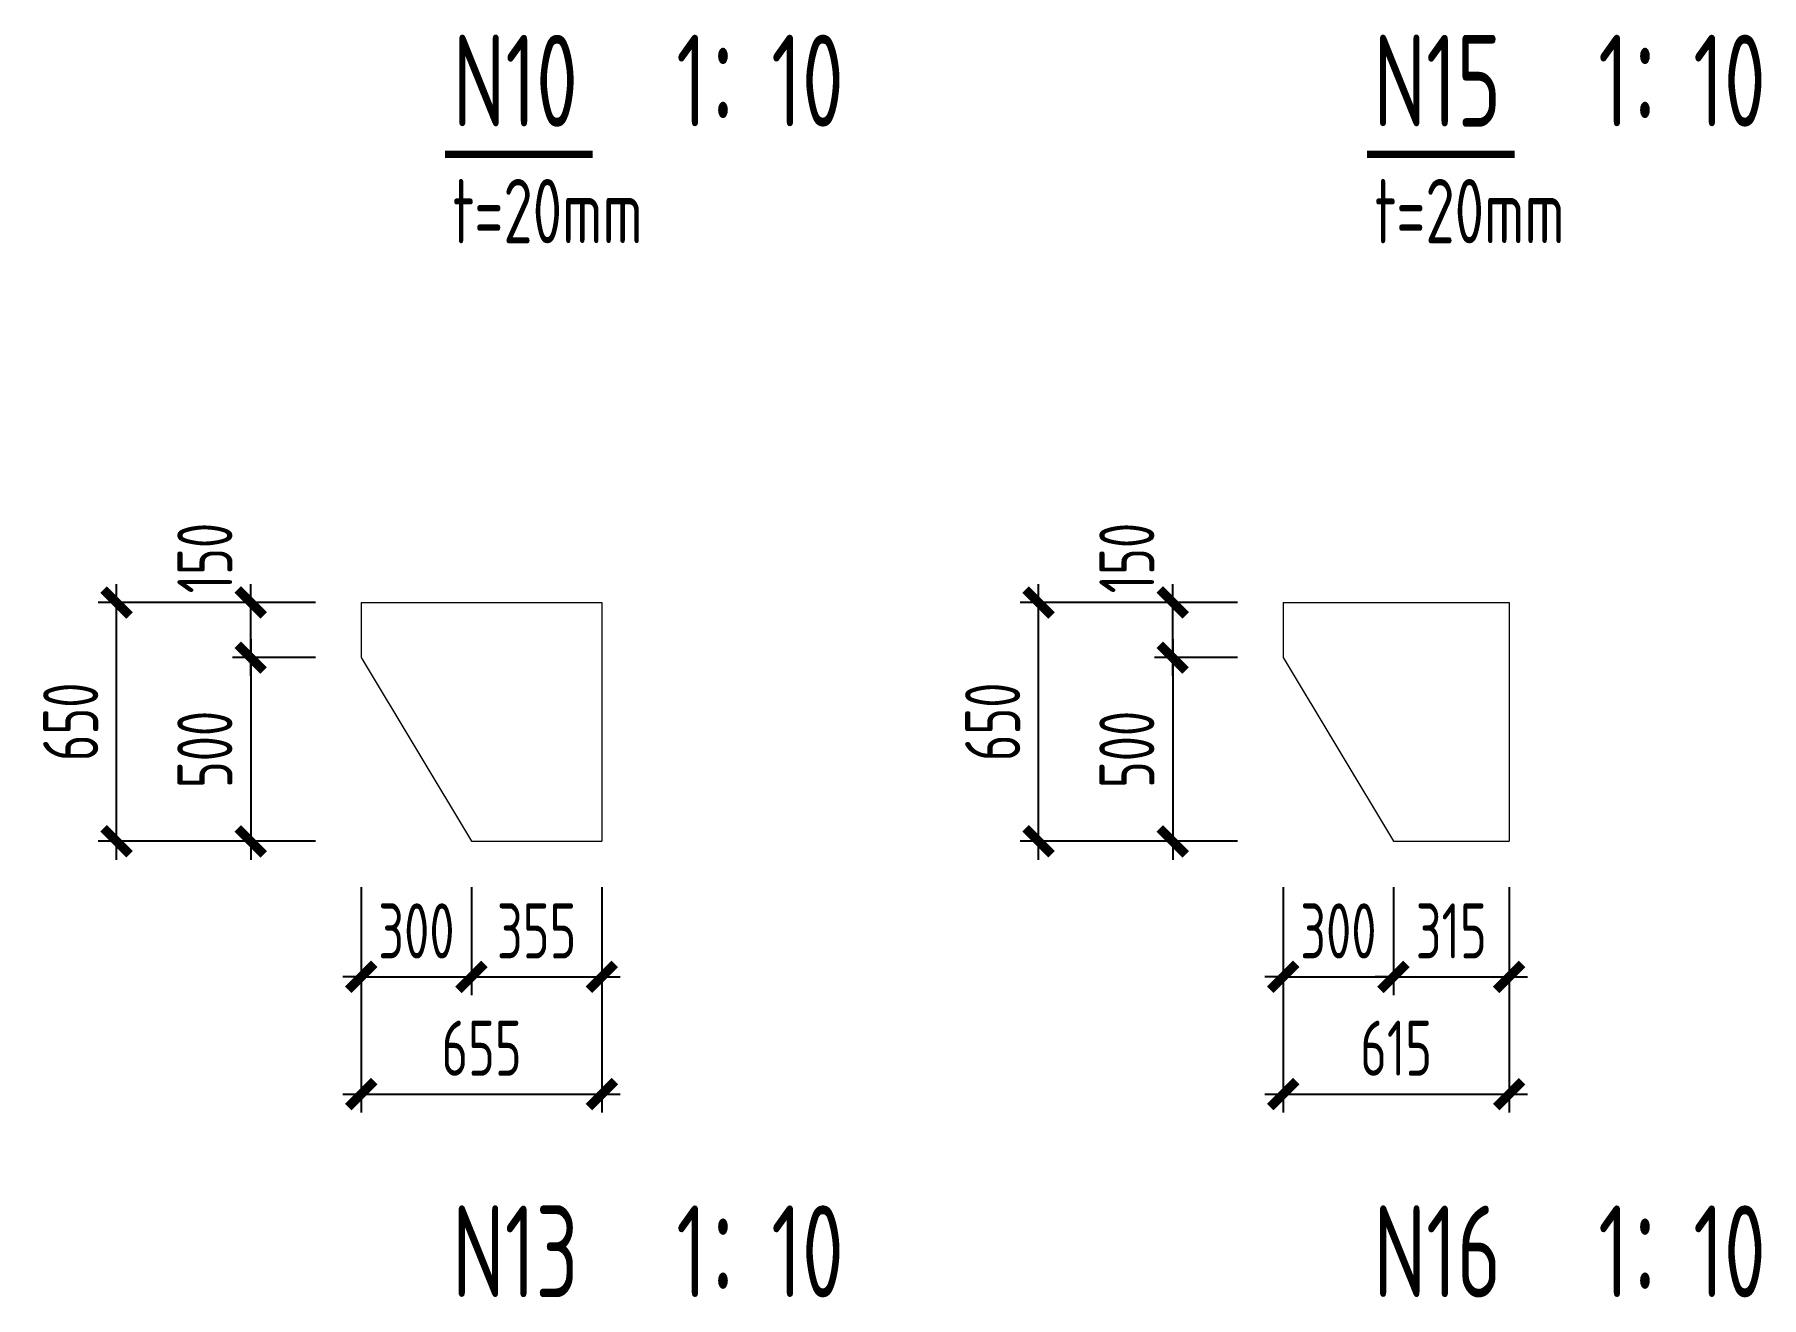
# Model space of a CAD drawing. Extents: x -2876908 to 633791, y -1383861 to 872234.
# Drawn here: x 249629 to 296650, y -596417 to -562046 of the extents above; entities that cross this region are included whole.
import ezdxf
from ezdxf.enums import TextEntityAlignment as Align

# ---------------------------------------------------------------- set-up
doc = ezdxf.new("R2010")
doc.units = 0
doc.header["$LTSCALE"] = 5
doc.header["$MEASUREMENT"] = 0
doc.layers.get('0').update_dxf_attribs({"linetype": 'CONTINUOUS', "lineweight": 25})
doc.layers.get('DEFPOINTS').update_dxf_attribs({"color": 35, "linetype": 'CONTINUOUS', "lineweight": 13})
for name, color, linetype, lineweight in [('5标注', 3, 'CONTINUOUS', 15), ('6文本', 7, 'CONTINUOUS', 15), ('8轮廓线', 4, 'CONTINUOUS', 15), ('DIM', 3, 'CONTINUOUS', 0)]:
    doc.layers.add(name, color=color, linetype=linetype, lineweight=lineweight)
doc.layers.add('M_Dim', color=3, linetype='CONTINUOUS')
doc.styles.add('TSSD_Dimension', font='tssdeng.shx', dxfattribs={"width": 0.7, "bigfont": 'hztxt.shx'})
doc.styles.add('TSSD_NORM', font='tssdeng.shx', dxfattribs={"width": 0.7, "bigfont": 'hztxt.shx'})
doc.dimstyles.new('TSSD_100_100', dxfattribs={"dimtxt": 300, "dimasz": 100, "dimexe": 100, "dimexo": 250, "dimgap": 100, "dimtad": 1, "dimdec": 0, "dimzin": 0, "dimdsep": 46, "dimtxsty": 'TSSD_Dimension', "dimblk": 'ARCHTICK', "dimblk1": 'ARCHTICK', "dimblk2": 'ARCHTICK', "dimcen": 0, "dimdle": 100, "dimclrt": 7, "dimadec": 0, "dimazin": 0, "dimtfac": 1, "dimtdec": 0, "dimtix": 1, "dimtmove": 2, "dimatfit": 3, "dimfxl": 1, "dimtolj": 1, "dimtzin": 0, "dimarcsym": 0})

# ---------------------------------------------------------------- blocks, each defined once
blk = doc.blocks.new('_ArchTick')
at = {"color": 0, "linetype": 'ByBlock', "const_width": 0.5}
blk.add_lwpolyline([(-0.707, -0.707), (0.707, 0.707)], dxfattribs=at)
blk = doc.blocks.new('*D791')
at = {"layer": 'DEFPOINTS', "color": 0, "transparency": 16777216}
for p in [(255516, -577503), (258526, -577503), (258526, -579003)]:
    blk.add_point(p, dxfattribs=at)
at = {"layer": 'DIM', "color": 0, "lineweight": -2, "transparency": 16777216}
for p, q in [((255516, -579503), (255516, -577003)), ((257276, -577503), (255016, -577503)), ((257276, -579003), (255016, -579003))]:
    blk.add_line(p, q, dxfattribs=at)
at = {"layer": 'DIM', "color": 0, "lineweight": -2, "transparency": 16777216, "xscale": 500, "yscale": 500, "zscale": 500}
for p, rotation in [((255516, -577503), 90), ((255516, -579003), 270)]:
    blk.add_blockref('_ArchTick', p, dxfattribs=dict(at, rotation=rotation))
at = {"layer": 'DIM', "color": 7, "transparency": 16777216, "insert": (254266, -576294), "char_height": 1500, "attachment_point": 5, "rotation": 90, "style": 'TSSD_Dimension'}
blk.add_mtext('\\A1;150', dxfattribs=at)
blk = doc.blocks.new('*D792')
at = {"layer": 'DEFPOINTS', "color": 0, "transparency": 16777216}
for p in [(258526, -579003), (255516, -584003), (258526, -584003)]:
    blk.add_point(p, dxfattribs=at)
at = {"layer": 'DIM', "color": 0, "lineweight": -2, "transparency": 16777216}
for p, q in [((255516, -578503), (255516, -584503)), ((257276, -579003), (255016, -579003)), ((257276, -584003), (255016, -584003))]:
    blk.add_line(p, q, dxfattribs=at)
at = {"layer": 'DIM', "color": 0, "lineweight": -2, "transparency": 16777216, "xscale": 500, "yscale": 500, "zscale": 500}
for p, rotation in [((255516, -579003), 90), ((255516, -584003), 270)]:
    blk.add_blockref('_ArchTick', p, dxfattribs=dict(at, rotation=rotation))
at = {"layer": 'DIM', "color": 7, "transparency": 16777216, "insert": (254266, -581503), "char_height": 1500, "attachment_point": 5, "rotation": 90, "style": 'TSSD_Dimension'}
blk.add_mtext('\\A1;500', dxfattribs=at)
blk = doc.blocks.new('*D793')
at = {"layer": 'DEFPOINTS', "color": 0, "transparency": 16777216}
for p in [(258526, -584003), (261526, -584003), (261526, -587692)]:
    blk.add_point(p, dxfattribs=at)
at = {"layer": 'DIM', "color": 0, "lineweight": -2, "transparency": 16777216}
for p, q in [((258526, -585253), (258526, -588192)), ((261526, -585253), (261526, -588192)), ((258526, -587692), (258026, -587692)), ((258526, -587692), (261526, -587692)), ((261526, -587692), (262026, -587692))]:
    blk.add_line(p, q, dxfattribs=at)
at = {"layer": 'DIM', "color": 0, "lineweight": -2, "transparency": 16777216, "xscale": 500, "yscale": 500, "zscale": 500}
blk.add_blockref('_ArchTick', (258526, -587692), dxfattribs=at)
at = {"layer": 'DIM', "color": 0, "lineweight": -2, "transparency": 16777216, "xscale": 500, "yscale": 500, "zscale": 500, "rotation": 180}
blk.add_blockref('_ArchTick', (261526, -587692), dxfattribs=at)
at = {"layer": 'DIM', "color": 7, "transparency": 16777216, "insert": (260026, -586442), "char_height": 1500, "attachment_point": 5, "style": 'TSSD_Dimension'}
blk.add_mtext('\\A1;300', dxfattribs=at)
blk = doc.blocks.new('*D794')
at = {"layer": 'DEFPOINTS', "color": 0, "transparency": 16777216}
for p in [(261526, -584003), (265076, -584003), (265076, -587692)]:
    blk.add_point(p, dxfattribs=at)
at = {"layer": 'DIM', "color": 0, "lineweight": -2, "transparency": 16777216}
for p, q in [((261526, -585253), (261526, -588192)), ((265076, -585253), (265076, -588192)), ((261026, -587692), (265576, -587692))]:
    blk.add_line(p, q, dxfattribs=at)
at = {"layer": 'DIM', "color": 0, "lineweight": -2, "transparency": 16777216, "xscale": 500, "yscale": 500, "zscale": 500, "rotation": 180}
blk.add_blockref('_ArchTick', (261526, -587692), dxfattribs=at)
at = {"layer": 'DIM', "color": 0, "lineweight": -2, "transparency": 16777216, "xscale": 500, "yscale": 500, "zscale": 500}
blk.add_blockref('_ArchTick', (265076, -587692), dxfattribs=at)
at = {"layer": 'DIM', "color": 7, "transparency": 16777216, "insert": (263301, -586442), "char_height": 1500, "attachment_point": 5, "style": 'TSSD_Dimension'}
blk.add_mtext('\\A1;355', dxfattribs=at)
blk = doc.blocks.new('*D795')
at = {"layer": 'DEFPOINTS', "color": 0, "transparency": 16777216}
for p in [(258526, -584003), (265076, -584003), (265076, -590883)]:
    blk.add_point(p, dxfattribs=at)
at = {"layer": 'DIM', "color": 0, "lineweight": -2, "transparency": 16777216}
for p, q in [((258526, -585253), (258526, -591383)), ((265076, -585253), (265076, -591383)), ((258026, -590883), (265576, -590883))]:
    blk.add_line(p, q, dxfattribs=at)
at = {"layer": 'DIM', "color": 0, "lineweight": -2, "transparency": 16777216, "xscale": 500, "yscale": 500, "zscale": 500, "rotation": 180}
blk.add_blockref('_ArchTick', (258526, -590883), dxfattribs=at)
at = {"layer": 'DIM', "color": 0, "lineweight": -2, "transparency": 16777216, "xscale": 500, "yscale": 500, "zscale": 500}
blk.add_blockref('_ArchTick', (265076, -590883), dxfattribs=at)
at = {"layer": 'DIM', "color": 7, "transparency": 16777216, "insert": (261801, -589633), "char_height": 1500, "attachment_point": 5, "style": 'TSSD_Dimension'}
blk.add_mtext('\\A1;655', dxfattribs=at)
blk = doc.blocks.new('*D796')
at = {"layer": 'DEFPOINTS', "color": 0, "transparency": 16777216}
for p in [(280620, -577503), (283629, -577503), (283629, -579003)]:
    blk.add_point(p, dxfattribs=at)
at = {"layer": 'DIM', "color": 0, "lineweight": -2, "transparency": 16777216}
for p, q in [((280620, -579503), (280620, -577003)), ((282379, -577503), (280120, -577503)), ((282379, -579003), (280120, -579003))]:
    blk.add_line(p, q, dxfattribs=at)
at = {"layer": 'DIM', "color": 0, "lineweight": -2, "transparency": 16777216, "xscale": 500, "yscale": 500, "zscale": 500}
for p, rotation in [((280620, -577503), 90), ((280620, -579003), 270)]:
    blk.add_blockref('_ArchTick', p, dxfattribs=dict(at, rotation=rotation))
at = {"layer": 'DIM', "color": 7, "transparency": 16777216, "insert": (279370, -576294), "char_height": 1500, "attachment_point": 5, "rotation": 90, "style": 'TSSD_Dimension'}
blk.add_mtext('\\A1;150', dxfattribs=at)
blk = doc.blocks.new('*D797')
at = {"layer": 'DEFPOINTS', "color": 0, "transparency": 16777216}
for p in [(283629, -579003), (280620, -584003), (283629, -584003)]:
    blk.add_point(p, dxfattribs=at)
at = {"layer": 'DIM', "color": 0, "lineweight": -2, "transparency": 16777216}
for p, q in [((280620, -578503), (280620, -584503)), ((282379, -579003), (280120, -579003)), ((282379, -584003), (280120, -584003))]:
    blk.add_line(p, q, dxfattribs=at)
at = {"layer": 'DIM', "color": 0, "lineweight": -2, "transparency": 16777216, "xscale": 500, "yscale": 500, "zscale": 500}
for p, rotation in [((280620, -579003), 90), ((280620, -584003), 270)]:
    blk.add_blockref('_ArchTick', p, dxfattribs=dict(at, rotation=rotation))
at = {"layer": 'DIM', "color": 7, "transparency": 16777216, "insert": (279370, -581503), "char_height": 1500, "attachment_point": 5, "rotation": 90, "style": 'TSSD_Dimension'}
blk.add_mtext('\\A1;500', dxfattribs=at)
blk = doc.blocks.new('*D798')
at = {"layer": 'DEFPOINTS', "color": 0, "transparency": 16777216}
for p in [(283629, -584003), (286629, -584003), (286629, -587692)]:
    blk.add_point(p, dxfattribs=at)
at = {"layer": 'DIM', "color": 0, "lineweight": -2, "transparency": 16777216}
for p, q in [((283629, -585253), (283629, -588192)), ((286629, -585253), (286629, -588192)), ((283629, -587692), (283129, -587692)), ((283629, -587692), (286629, -587692)), ((286629, -587692), (287129, -587692))]:
    blk.add_line(p, q, dxfattribs=at)
at = {"layer": 'DIM', "color": 0, "lineweight": -2, "transparency": 16777216, "xscale": 500, "yscale": 500, "zscale": 500}
blk.add_blockref('_ArchTick', (283629, -587692), dxfattribs=at)
at = {"layer": 'DIM', "color": 0, "lineweight": -2, "transparency": 16777216, "xscale": 500, "yscale": 500, "zscale": 500, "rotation": 180}
blk.add_blockref('_ArchTick', (286629, -587692), dxfattribs=at)
at = {"layer": 'DIM', "color": 7, "transparency": 16777216, "insert": (285129, -586442), "char_height": 1500, "attachment_point": 5, "style": 'TSSD_Dimension'}
blk.add_mtext('\\A1;300', dxfattribs=at)
blk = doc.blocks.new('*D799')
at = {"layer": 'DEFPOINTS', "color": 0, "transparency": 16777216}
for p in [(286629, -584003), (289779, -584003), (289779, -587692)]:
    blk.add_point(p, dxfattribs=at)
at = {"layer": 'DIM', "color": 0, "lineweight": -2, "transparency": 16777216}
for p, q in [((286629, -585253), (286629, -588192)), ((289779, -585253), (289779, -588192)), ((286629, -587692), (286129, -587692)), ((286629, -587692), (289779, -587692)), ((289779, -587692), (290279, -587692))]:
    blk.add_line(p, q, dxfattribs=at)
at = {"layer": 'DIM', "color": 0, "lineweight": -2, "transparency": 16777216, "xscale": 500, "yscale": 500, "zscale": 500}
blk.add_blockref('_ArchTick', (286629, -587692), dxfattribs=at)
at = {"layer": 'DIM', "color": 0, "lineweight": -2, "transparency": 16777216, "xscale": 500, "yscale": 500, "zscale": 500, "rotation": 180}
blk.add_blockref('_ArchTick', (289779, -587692), dxfattribs=at)
at = {"layer": 'DIM', "color": 7, "transparency": 16777216, "insert": (288204, -586442), "char_height": 1500, "attachment_point": 5, "style": 'TSSD_Dimension'}
blk.add_mtext('\\A1;315', dxfattribs=at)
blk = doc.blocks.new('*D800')
at = {"layer": 'DEFPOINTS', "color": 0, "transparency": 16777216}
for p in [(283629, -584003), (289779, -584003), (289779, -590883)]:
    blk.add_point(p, dxfattribs=at)
at = {"layer": 'DIM', "color": 0, "lineweight": -2, "transparency": 16777216}
for p, q in [((283629, -585253), (283629, -591383)), ((289779, -585253), (289779, -591383)), ((283129, -590883), (290279, -590883))]:
    blk.add_line(p, q, dxfattribs=at)
at = {"layer": 'DIM', "color": 0, "lineweight": -2, "transparency": 16777216, "xscale": 500, "yscale": 500, "zscale": 500, "rotation": 180}
blk.add_blockref('_ArchTick', (283629, -590883), dxfattribs=at)
at = {"layer": 'DIM', "color": 0, "lineweight": -2, "transparency": 16777216, "xscale": 500, "yscale": 500, "zscale": 500}
blk.add_blockref('_ArchTick', (289779, -590883), dxfattribs=at)
at = {"layer": 'DIM', "color": 7, "transparency": 16777216, "insert": (286704, -589633), "char_height": 1500, "attachment_point": 5, "style": 'TSSD_Dimension'}
blk.add_mtext('\\A1;615', dxfattribs=at)
blk = doc.blocks.new('*D802')
at = {"layer": 'DEFPOINTS', "color": 0, "transparency": 16777216}
for p in [(251863, -577503), (257276, -577503), (257276, -584003)]:
    blk.add_point(p, dxfattribs=at)
at = {"layer": 'DIM', "color": 0, "lineweight": -2, "transparency": 16777216}
for p, q in [((251863, -584503), (251863, -577003)), ((256026, -577503), (251363, -577503)), ((256026, -584003), (251363, -584003))]:
    blk.add_line(p, q, dxfattribs=at)
at = {"layer": 'DIM', "color": 0, "lineweight": -2, "transparency": 16777216, "xscale": 500, "yscale": 500, "zscale": 500}
for p, rotation in [((251863, -577503), 90), ((251863, -584003), 270)]:
    blk.add_blockref('_ArchTick', p, dxfattribs=dict(at, rotation=rotation))
at = {"layer": 'DIM', "color": 7, "transparency": 16777216, "insert": (250613, -580753), "char_height": 1500, "attachment_point": 5, "rotation": 90, "style": 'TSSD_Dimension'}
blk.add_mtext('\\A1;650', dxfattribs=at)
blk = doc.blocks.new('*D803')
at = {"layer": 'DEFPOINTS', "color": 0, "transparency": 16777216}
for p in [(276967, -577503), (282379, -577503), (282379, -584003)]:
    blk.add_point(p, dxfattribs=at)
at = {"layer": 'DIM', "color": 0, "lineweight": -2, "transparency": 16777216}
for p, q in [((276967, -584503), (276967, -577003)), ((281129, -577503), (276467, -577503)), ((281129, -584003), (276467, -584003))]:
    blk.add_line(p, q, dxfattribs=at)
at = {"layer": 'DIM', "color": 0, "lineweight": -2, "transparency": 16777216, "xscale": 500, "yscale": 500, "zscale": 500}
for p, rotation in [((276967, -577503), 90), ((276967, -584003), 270)]:
    blk.add_blockref('_ArchTick', p, dxfattribs=dict(at, rotation=rotation))
at = {"layer": 'DIM', "color": 7, "transparency": 16777216, "insert": (275717, -580753), "char_height": 1500, "attachment_point": 5, "rotation": 90, "style": 'TSSD_Dimension'}
blk.add_mtext('\\A1;650', dxfattribs=at)

msp = doc.modelspace()

# ---------------------------------------------------------------- linework, layer by layer
at = {"layer": '8轮廓线'}
for p, q in [((258525.578, -577503.22), (258525.578, -579003.22)), ((258525.578, -577503.22), (265075.578, -577503.22)), ((265075.578, -577503.22), (265075.578, -584003.22)), ((283629.266, -577503.22), (283629.266, -579003.22)), ((283629.266, -577503.22), (289779.266, -577503.22)), ((289779.266, -577503.22), (289779.266, -584003.22)), ((258525.578, -579003.22), (261525.578, -584003.22)), ((283629.266, -579003.22), (286629.266, -584003.22)), ((261525.578, -584003.22), (265075.578, -584003.22)), ((286629.266, -584003.22), (289779.266, -584003.22))]:
    msp.add_line(p, q, dxfattribs=at)
at = {"layer": 'M_Dim'}
for points in [[(260805.206, -565303.76, 200, 200, 0), (264827.105, -565303.76, 200, 200, 0)], [(285908.894, -565303.76, 200, 200, 0), (289930.793, -565303.76, 200, 200, 0)]]:
    msp.add_lwpolyline(points, format="xyseb", dxfattribs=at)

# ---------------------------------------------------------------- texts
at = {"layer": '5标注', "color": 7, "style": 'TSSD_NORM', "width": 0.7}
for p in [(263598.871, -566851.878), (288702.559, -566851.878)]:
    msp.add_text('t=20mm', height=1750, dxfattribs=at).set_placement(p, align=Align.MIDDLE)
at = {"layer": '6文本', "style": 'TSSD_NORM', "width": 0.7}
for s, p in [('N10', (262719.285, -563300.555)), ('1：10', (269382.976, -563300.555)), ('N15', (287822.973, -563300.555)), ('1：10', (294486.664, -563300.555)), ('N13', (262719.285, -595162.919)), ('1：10', (269382.976, -595162.919)), ('N16', (287822.973, -595162.919)), ('1：10', (294486.664, -595162.919))]:
    msp.add_text(s, height=2500, dxfattribs=at).set_placement(p, align=Align.MIDDLE)

# ---------------------------------------------------------------- dimensions: what is measured, and where the dimension line sits
at = {"layer": 'DIM'}
for base, p1, p2, picture, middle in [((255515.922, -577503.22), (258525.578, -579003.22), (258525.578, -577503.22), '*D791', (254265.922, -576293.605)), ((280619.61, -577503.22), (283629.266, -579003.22), (283629.266, -577503.22), '*D796', (279369.61, -576293.605))]:
    dim = msp.add_linear_dim(base=base, p1=p1, p2=p2, angle=90, dimstyle='TSSD_100_100', override={"dimtxt": 1500, "dimasz": 500, "dimexe": 500, "dimexo": 1250, "dimgap": 500, "dimlfac": 0.1, "dimdle": 500}, dxfattribs=at)
    dim.commit()
    dim.dimension.update_dxf_attribs({"geometry": picture, "text_midpoint": middle, "dimtype": 160})
for base, p1, p2, picture, middle in [((251863.353, -577503.22), (257275.578, -584003.22), (257275.578, -577503.22), '*D802', (250613.353, -580753.22)), ((276967.04, -577503.22), (282379.266, -584003.22), (282379.266, -577503.22), '*D803', (275717.04, -580753.22)), ((255515.922, -584003.22), (258525.578, -579003.22), (258525.578, -584003.22), '*D792', (254265.922, -581503.22)), ((280619.61, -584003.22), (283629.266, -579003.22), (283629.266, -584003.22), '*D797', (279369.61, -581503.22))]:
    dim = msp.add_linear_dim(base=base, p1=p1, p2=p2, angle=90, dimstyle='TSSD_100_100', override={"dimtxt": 1500, "dimasz": 500, "dimexe": 500, "dimexo": 1250, "dimgap": 500, "dimlfac": 0.1, "dimdle": 500}, dxfattribs=at)
    dim.commit()
    dim.dimension.update_dxf_attribs({"geometry": picture, "text_midpoint": middle})
for base, p1, p2, picture, middle in [((261525.578, -587691.994), (258525.578, -584003.22), (261525.578, -584003.22), '*D793', (260025.578, -586441.994)), ((265075.578, -590882.528), (258525.578, -584003.22), (265075.578, -584003.22), '*D795', (261800.578, -589632.528)), ((265075.578, -587691.994), (261525.578, -584003.22), (265075.578, -584003.22), '*D794', (263300.578, -586441.994)), ((286629.266, -587691.994), (283629.266, -584003.22), (286629.266, -584003.22), '*D798', (285129.266, -586441.994)), ((289779.266, -590882.528), (283629.266, -584003.22), (289779.266, -584003.22), '*D800', (286704.266, -589632.528)), ((289779.266, -587691.994), (286629.266, -584003.22), (289779.266, -584003.22), '*D799', (288204.266, -586441.994))]:
    dim = msp.add_linear_dim(base=base, p1=p1, p2=p2, dimstyle='TSSD_100_100', override={"dimtxt": 1500, "dimasz": 500, "dimexe": 500, "dimexo": 1250, "dimgap": 500, "dimlfac": 0.1, "dimdle": 500}, dxfattribs=at)
    dim.commit()
    dim.dimension.update_dxf_attribs({"geometry": picture, "text_midpoint": middle})

doc.saveas('drawing.dxf')
